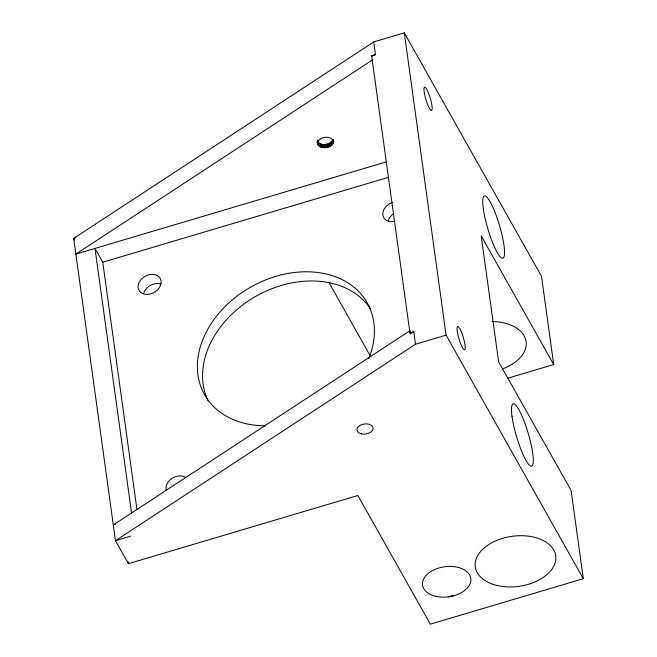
<?xml version="1.0" encoding="UTF-8"?>
<svg xmlns="http://www.w3.org/2000/svg" width="657" height="657" viewBox="0 0 657 657"><rect width="100%" height="100%" fill="white"/><g stroke="black" fill="none" stroke-linecap="round" stroke-linejoin="round"><path stroke-width="0.99" d="M317.232 141.263C316.477 150.97 335.341 148.991 333.345 139.916M317.446 142.832C319.212 136.475 331.21 134.948 333.559 141.485M317.857 144.762L317.421 141.616C321.207 146.339 330.405 145.074 332.984 139.67L333.419 142.824M553.703 364.553L541.516 276.351L404.301 32.85L373.71 41.941L73.699 238.368L115.476 540.703L128.427 563.673L357.86 495.501L430.351 624.15L583.301 578.702L571.114 490.516L498.622 361.867L481.211 235.896L553.703 364.553L507.623 378.243M373.817 55.607L375.451 54.539L373.71 41.941M372.626 59.82L75.875 254.119L386.538 161.803M375.451 54.539L371.624 55.673L409.927 332.812L410.494 333.805L413.754 331.67L415.487 344.219L115.476 540.703L130.768 536.104M75.612 237.801L73.699 238.368L74.693 240.133M131.581 513.183L94.994 248.436L102.763 262.217L388.418 177.341M409.927 332.812L413.754 331.67M115.213 524.385L113.3 524.951L410.058 330.66L410.494 333.805M415.487 344.219L446.087 335.177L583.301 578.702M454.447 595.562L448.238 596.86A24.366 15.152 -7.9 0 1 424.11 578.144A24.366 15.152 -7.9 0 1 464.187 569.775A24.366 15.152 -7.9 0 1 454.447 595.562L448.238 596.86M371.624 55.673L372.19 56.674M328.763 282.239L370.047 355.494M404.301 32.85L446.087 335.177M333.206 139.268L333.559 142.15M332.713 140.335L333.148 143.489M332.311 140.984L332.746 144.138M331.777 141.608L332.212 144.754M331.136 142.183L331.571 145.337M330.389 142.717L330.824 145.87M329.551 143.193L329.986 146.347M328.631 143.604L329.067 146.749M327.662 143.94L328.098 147.086M326.636 144.195L327.071 147.349M325.593 144.368L326.028 147.521M324.533 144.458L324.969 147.611M323.49 144.458L323.926 147.611M322.472 144.376L322.907 147.521M321.495 144.203L321.93 147.349M320.575 143.94L321.01 147.094M319.737 143.612L320.173 146.757M318.998 143.201L319.433 146.355M318.349 142.725L318.785 145.879M317.643 139.925L317.865 141.501M317.824 142.199L318.259 145.345M317.257 141.781L317.586 144.146M102.763 262.217L136.968 509.725M128.148 561.645L128.427 563.673M492.06 321.536A40.603 25.262 -7.9 0 1 525.912 340.498A40.603 25.262 -7.9 0 1 502.112 369.062M143.686 293.088A12.179 9.264 -29.4 0 1 160.735 283.98M394.832 221.31A12.179 9.264 -29.4 0 1 382.859 215.011A12.179 9.264 -29.4 0 1 392.336 202.422M388.246 220.982A12.179 9.264 -29.4 0 1 393.313 213.837M265.699 425.785A93.393 71.013 -29.4 0 1 200.681 345.623A93.393 71.013 -29.4 0 1 313.537 272.055A93.393 71.013 -29.4 0 1 368.708 358.632M208.195 400.918A93.393 71.013 -29.4 0 1 255.704 296.389A93.393 71.013 -29.4 0 1 370.261 308.576M166.262 490.524A12.179 9.264 -29.4 0 1 171.871 478.493A12.179 9.264 -29.4 0 1 185.775 477.458M497.62 585.609A40.603 25.253 -7.9 0 0 555.789 556.298A40.603 25.253 -7.9 0 0 493.103 542.082A40.603 25.253 -7.9 0 0 497.62 585.609M512.049 416.587A32.48 6.061 73.5 0 0 530.601 465.977A32.48 6.061 73.5 0 0 524.565 422.344A32.48 6.061 73.5 0 0 512.049 416.587M483.322 208.737A32.48 6.061 73.5 0 0 501.874 258.127A32.48 6.061 73.5 0 0 495.838 214.486A32.48 6.061 73.5 0 0 483.322 208.737M457.436 332.36A12.179 2.275 73.5 0 0 464.507 349.844A12.179 2.275 73.5 0 0 461.501 332.245A12.179 2.275 73.5 0 0 457.436 332.36M424.389 93.204A12.179 2.275 73.5 0 0 431.468 110.499A12.179 2.275 73.5 0 0 428.348 92.711A12.179 2.275 73.5 0 0 424.389 93.204M147.899 294.369A12.179 9.264 -29.4 0 0 160.349 278.625A12.179 9.264 -29.4 0 0 140.573 280.096A12.179 9.264 -29.4 0 0 147.899 294.369M361.449 433.858A8.122 5.051 -7.9 0 0 373.086 427.994A8.122 5.051 -7.9 0 0 360.545 425.145A8.122 5.051 -7.9 0 0 361.449 433.858"/></g></svg>
